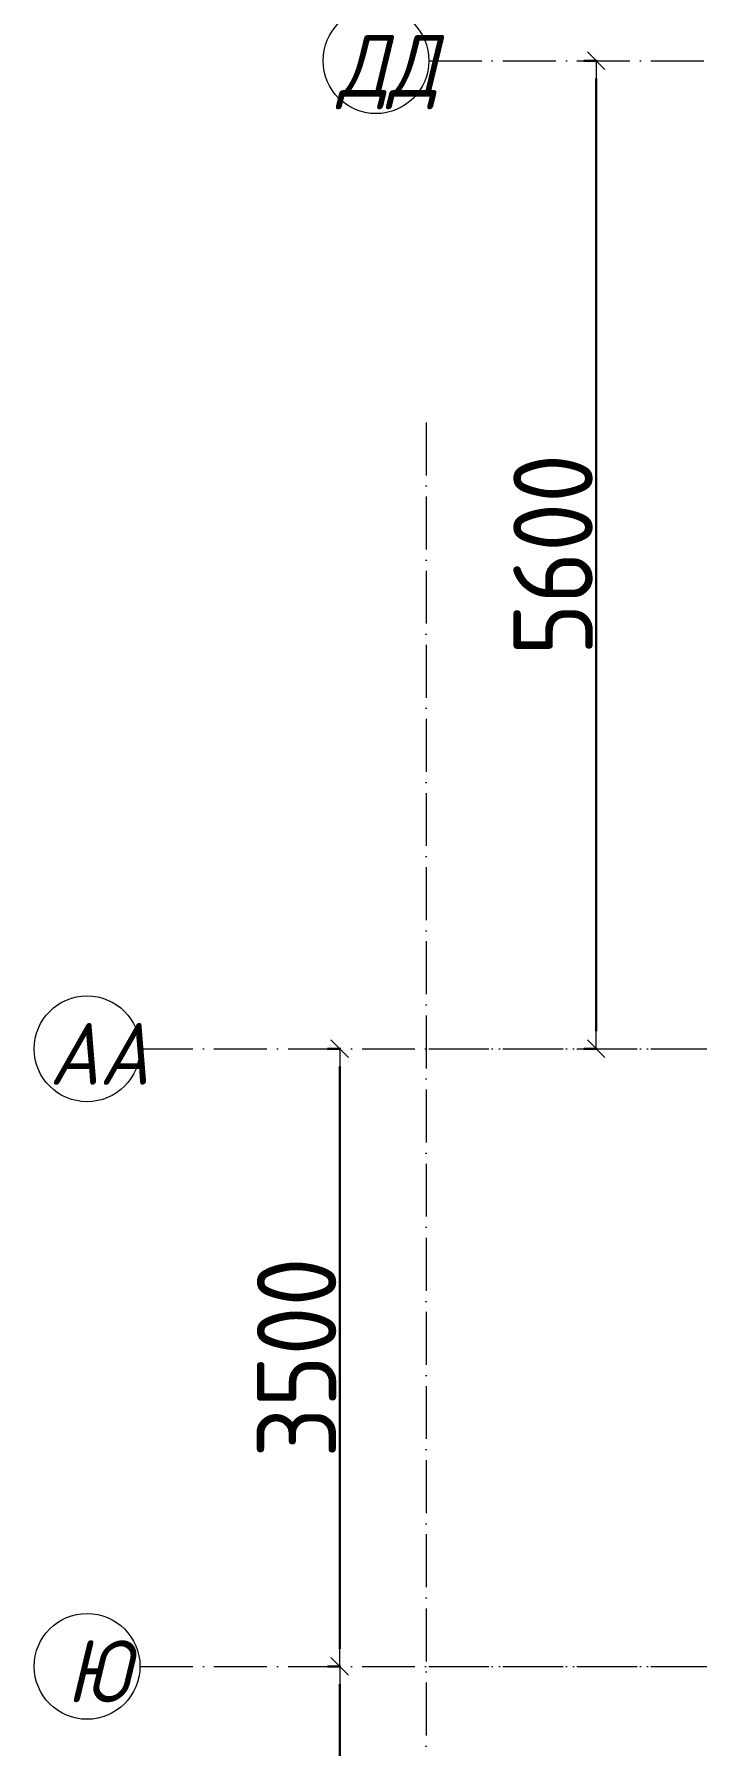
# Model space of a CAD drawing. Header units: millimetres. Extents: x -17017 to 628417, y -109036 to 199237.
# Drawn here: x 109986 to 113746, y 106095 to 115795 of the extents above; entities that cross this region are included whole.
import ezdxf

# ---------------------------------------------------------------- set-up
doc = ezdxf.new("R2010")
doc.units = ezdxf.units.MM
doc.linetypes.add('50_200_ШТРИХ_1Т_ш5_п1_п1_', pattern=[700, 500, -100, 0, -100])
for name, color, linetype, lineweight in [('3.1) ЖБ окна 1.2 м', 102, 'Continuous', 30), ('A-____-____-DIMS', 7, 'Continuous', 9), ('S-GRID-____-IDEN', 7, 'Continuous', 9), ('S-GRID-____-OTLN-1', 7, '50_200_ШТРИХ_1Т_ш5_п1_п1_', 9)]:
    doc.layers.add(name, color=color, linetype=linetype, lineweight=lineweight)
doc.styles.add('ISOCPEUR_I', font='isocpeui.ttf', dxfattribs={"width": 0.9, "height": 2.5})
doc.styles.add('ISOCPEUR_I_9', font='isocpeui.ttf', dxfattribs={"width": 0.9, "height": 250})
doc.styles.add('СПДС', font='isocpeur.ttf', dxfattribs={"width": 0.9})
doc.dimstyles.new('Размера А3', dxfattribs={"dimtxt": 200, "dimasz": 100, "dimexe": 70, "dimexo": 100, "dimgap": 20, "dimtad": 1, "dimdec": 0, "dimrnd": 10, "dimzin": 0, "dimdsep": 46, "dimtxsty": 'СПДС', "dimblk": 'ARROWHEAD_6', "dimcen": 1, "dimclrd": 256, "dimclre": 256, "dimclrt": 256, "dimazin": 0, "dimtfac": 1, "dimtdec": 0, "dimtmove": 2, "dimatfit": 3, "dimfxl": 1, "dimtolj": 1, "dimtzin": 0, "dimarcsym": 0})

# ---------------------------------------------------------------- blocks, each defined once
blk = doc.blocks.new('Ось сетки - Круг_Ø6_00__ISO-2_5_0_9K_-25732049-АР1_План отверстий 2 этажа в осях 1-64_А-ГГ')
at = {"layer": 'S-GRID-____-IDEN'}
blk.add_circle((0, 0), 3, dxfattribs=at)
blk = doc.blocks.new('Ось сетки - Круг_Ø6_00__ISO-2_5_0_9K_-25732049-АР1_План отверстий 2 этажа в осях 1-64_Ю-ЯЯ')
at = {"layer": 'S-GRID-____-IDEN'}
blk.add_circle((0, 0), 3, dxfattribs=at)
blk = doc.blocks.new('ARROWHEAD_6')
at = {"color": 0, "linetype": 'Continuous'}
for p, q in [((0, 0), (-1, 0)), ((-0.5, -0.5), (0.5, 0.5))]:
    blk.add_line(p, q, dxfattribs=at)
blk = doc.blocks.new('*D2713')
at = {"layer": 'A-____-____-DIMS', "lineweight": -2, "transparency": 16777216}
for p, q in [((54329.8, 510947), (54253.7, 510947)), ((54323.7, 510847), (54323.7, 505447)), ((54329.8, 505347), (54253.7, 505347))]:
    blk.add_line(p, q, dxfattribs=at)
at = {"layer": 'Defpoints', "color": 0, "transparency": 16777216}
for p in [(54429.8, 510947), (54323.7, 505347), (54429.8, 505347)]:
    blk.add_point(p, dxfattribs=at)
at = {"layer": 'A-____-____-DIMS', "lineweight": -2, "transparency": 16777216, "xscale": 100, "yscale": 100, "zscale": 100}
for p, rotation in [((54323.7, 510947), 90), ((54323.7, 505347), 270)]:
    blk.add_blockref('ARROWHEAD_6', p, dxfattribs=dict(at, rotation=rotation))
at = {"layer": 'A-____-____-DIMS', "transparency": 16777216, "insert": (54078.7, 508147), "char_height": 450, "width": 2.488, "attachment_point": 5, "rotation": 90, "style": 'СПДС'}
blk.add_mtext('\\A1;5600', dxfattribs=at)
blk = doc.blocks.new('*D2653')
at = {"layer": 'A-____-____-DIMS', "lineweight": -2, "transparency": 16777216}
for p, q in [((52874.8, 505347), (52798.7, 505347)), ((52868.7, 505247), (52868.7, 501947)), ((52874.8, 501847), (52798.7, 501847))]:
    blk.add_line(p, q, dxfattribs=at)
at = {"layer": 'Defpoints', "color": 0, "transparency": 16777216}
for p in [(52974.8, 505347), (52868.7, 501847), (52974.8, 501847)]:
    blk.add_point(p, dxfattribs=at)
at = {"layer": 'A-____-____-DIMS', "lineweight": -2, "transparency": 16777216, "xscale": 100, "yscale": 100, "zscale": 100}
for p, rotation in [((52868.7, 505347), 90), ((52868.7, 501847), 270)]:
    blk.add_blockref('ARROWHEAD_6', p, dxfattribs=dict(at, rotation=rotation))
at = {"layer": 'A-____-____-DIMS', "transparency": 16777216, "insert": (52623.7, 503597), "char_height": 450, "attachment_point": 5, "rotation": 90, "style": 'СПДС'}
blk.add_mtext('\\A1;3500', dxfattribs=at)
blk = doc.blocks.new('*D2654')
at = {"layer": 'A-____-____-DIMS', "lineweight": -2, "transparency": 16777216}
for p, q in [((52874.8, 501847), (52798.7, 501847)), ((52868.7, 501747), (52868.7, 495797)), ((52874.8, 495697), (52798.7, 495697))]:
    blk.add_line(p, q, dxfattribs=at)
at = {"layer": 'Defpoints', "color": 0, "transparency": 16777216}
for p in [(52974.8, 501847), (52868.7, 495697), (52974.8, 495697)]:
    blk.add_point(p, dxfattribs=at)
at = {"layer": 'A-____-____-DIMS', "lineweight": -2, "transparency": 16777216, "xscale": 100, "yscale": 100, "zscale": 100}
for p, rotation in [((52868.7, 501847), 90), ((52868.7, 495697), 270)]:
    blk.add_blockref('ARROWHEAD_6', p, dxfattribs=dict(at, rotation=rotation))
at = {"layer": 'A-____-____-DIMS', "transparency": 16777216, "insert": (52623.7, 498772), "char_height": 450, "attachment_point": 5, "rotation": 90, "style": 'СПДС'}
blk.add_mtext('\\A1;6150', dxfattribs=at)
blk = doc.blocks.new('2этаж')
at = {"layer": 'S-GRID-____-OTLN-1', "color": 251, "ltscale": 0.6, "true_color": 0x636466}
for p, q in [((53374.4, 510947), (88482.7, 510947)), ((53358.3, 508896.9), (53358.3, 454533.3)), ((51735.1, 505347), (74727.1, 505347)), ((53374.4, 505347), (74727.1, 505347)), ((51735.1, 501847), (88482.7, 501847)), ((53374.4, 501847), (88482.7, 501847))]:
    blk.add_line(p, q, dxfattribs=at)
at = {"layer": 'S-GRID-____-IDEN', "xscale": 99.99999999999993, "yscale": 99.99999999999993, "zscale": 99.99999999999993, "rotation": 269.9999999999995}
blk.add_blockref('Ось сетки - Круг_Ø6_00__ISO-2_5_0_9K_-25732049-АР1_План отверстий 2 этажа в осях 1-64_Ю-ЯЯ', (53074.4, 510947), dxfattribs=at)
at = {"layer": 'S-GRID-____-IDEN', "char_height": 350, "attachment_point": 1}
for s, insert, width, style in [('ДД', (52860.3, 511093.6), 505.063, 'ISOCPEUR_I_9'), ('АА', (51221, 505493.6), 505.063, 'ISOCPEUR_I'), ('\\fISOCPEUR|b0|i1|c204|p34|;\\W.9;Ю', (51319.1, 501993.6), 266.962, 'ISOCPEUR_I')]:
    blk.add_mtext(s, dxfattribs=dict(at, insert=insert, width=width, style=style))
at = {"layer": 'A-____-____-DIMS'}
for base, p1, p2, picture, middle in [((54323.7, 505347), (54429.8, 510947), (54429.8, 505347), '*D2713', (54078.7, 508147)), ((52868.7, 501847), (52974.8, 505347), (52974.8, 501847), '*D2653', (52623.7, 503597)), ((52868.7, 495697), (52974.8, 501847), (52974.8, 495697), '*D2654', (52623.7, 498772))]:
    dim = blk.add_linear_dim(base=base, p1=p1, p2=p2, angle=90, dimstyle='Размера А3', override={"dimtxt": 450}, dxfattribs=at)
    dim.commit()
    dim.dimension.update_dxf_attribs({"geometry": picture, "text_midpoint": middle})

msp = doc.modelspace()

# ---------------------------------------------------------------- block references
at = {"layer": '3.1) ЖБ окна 1.2 м'}
msp.add_blockref('2этаж', (58851.4, -395302.3), dxfattribs=at)
at = {"layer": 'S-GRID-____-IDEN', "xscale": 99.99999999999993, "yscale": 99.99999999999993, "zscale": 99.99999999999993, "rotation": 269.9999999999995}
for p in [(110286.5, 110044.7), (110286.5, 106544.7)]:
    msp.add_blockref('Ось сетки - Круг_Ø6_00__ISO-2_5_0_9K_-25732049-АР1_План отверстий 2 этажа в осях 1-64_А-ГГ', p, dxfattribs=at)

doc.saveas('drawing.dxf')
